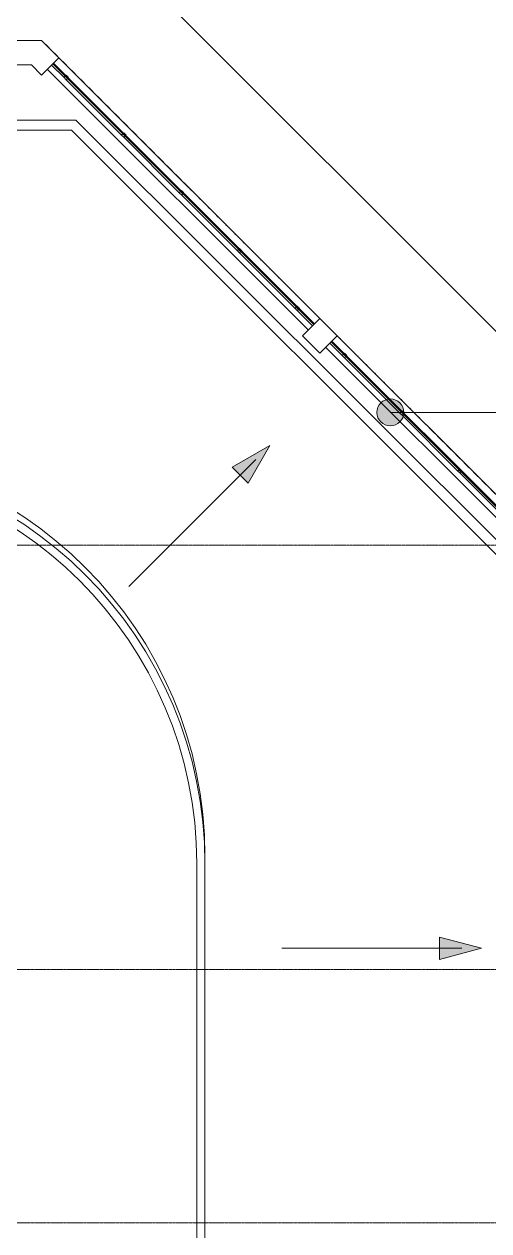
# Model space of a CAD drawing. Header units: millimetres. Extents: x -24439 to 198341, y -52871 to 149926.
# Drawn here: x 127589 to 133276, y 69837 to 84617 of the extents above; entities that cross this region are included whole.
import ezdxf

# ---------------------------------------------------------------- set-up
doc = ezdxf.new("R2010")
doc.units = ezdxf.units.MM
for name, pattern in [('Double dash', [41.999998, 12, -6, 6, -6, 6, -6]), ('Grid Line', [22.225, 12.7, -3.175, 3.175, -3.175]), ('NET VAN', [1.06, 0.53, -0.53])]:
    doc.linetypes.add(name, pattern=pattern)
for name, color, linetype, lineweight in [('A-ANNO-NOTE', 131, 'Continuous', 9), ('A-DETL-GENF-2', 9, 'NET VAN', 9), ('A-FLOR', 192, 'Continuous', 9), ('A-FLOR-HRAL', 11, 'Continuous', 9), ('A-WALL', 113, 'Continuous', 9), ('C-PROP-LINE', 91, 'Double dash', 18), ('G-IMPT-1', 9, 'Continuous', 9), ('S-COLS', 52, 'Continuous', 9), ('S-GRID-1', 1, 'Grid Line', 9)]:
    doc.layers.add(name, color=color, linetype=linetype, lineweight=lineweight)
pattern_1 = [(180, (609.6, 0), (-2e-15, 13), []), (90, (609.6, 0), (76, -5e-15), [])]

# ---------------------------------------------------------------- blocks, each defined once
blk = doc.blocks.new('NBS_CLDPhysicalSecuritySystems_MtlMeshPnlFncngSym_CLDModsecSecurusS3_InfillPanel - NBS_CLDPhysicalSecuritySystems_MtlMeshPnlFncngSym_CLDModsecSecurusS2_InfillPanel-2369448-TKCS_MB ĐỊNH VỊ CAO ĐỘ THIẾT KẾ')
at = {"layer": 'A-FLOR-HRAL'}
h = blk.add_hatch(dxfattribs=at)
h.set_pattern_fill('FP_7', color=256, style=0, pattern_type=2)
h.set_pattern_definition(pattern_1)
h.paths.add_polyline_path([(4517, -6), (4517, 6), (0, 6), (0, -6), (4411, -6)])
for p, q in [((0, 6), (4517, 6)), ((214, 11), (254, 11)), ((214, 6), (214, 11)), ((254, 6), (214, 6)), ((254, 11), (254, 6)), ((1214, 11), (1254, 11)), ((1214, 6), (1214, 11)), ((1254, 6), (1214, 6)), ((1254, 11), (1254, 6)), ((2214, 11), (2254, 11)), ((2214, 6), (2214, 11)), ((2254, 6), (2214, 6)), ((2254, 11), (2254, 6)), ((3214, 11), (3254, 11)), ((3214, 6), (3214, 11)), ((3254, 6), (3214, 6)), ((3254, 11), (3254, 6)), ((4214, 11), (4254, 11)), ((4214, 6), (4214, 11)), ((4254, 6), (4214, 6)), ((4254, 11), (4254, 6)), ((4517, -6), (0, -6)), ((0, -27), (218, -27)), ((214, -6), (254, -6)), ((214, -23), (214, -6)), ((250, -27), (218, -27)), ((250, -27), (1218, -27)), ((254, -6), (254, -23)), ((1214, -6), (1254, -6)), ((1214, -23), (1214, -6)), ((1250, -27), (1218, -27)), ((1250, -27), (2218, -27)), ((1254, -6), (1254, -23)), ((2214, -6), (2254, -6)), ((2214, -23), (2214, -6)), ((2250, -27), (2218, -27)), ((2250, -27), (3218, -27)), ((2254, -6), (2254, -23)), ((3214, -6), (3254, -6)), ((3214, -23), (3214, -6)), ((3250, -27), (3218, -27)), ((3250, -27), (4218, -27)), ((3254, -6), (3254, -23)), ((4214, -6), (4254, -6)), ((4214, -23), (4214, -6)), ((4250, -27), (4218, -27)), ((4250, -27), (4517, -27)), ((4254, -6), (4254, -23))]:
    blk.add_line(p, q, dxfattribs=at)
for centre, start, end in [((218, -23), 180, 270), ((250, -23), 270, 0), ((1218, -23), 180, 270), ((1250, -23), 270, 0), ((2218, -23), 180, 270), ((2250, -23), 270, 0), ((3218, -23), 180, 270), ((3250, -23), 270, 360), ((4218, -23), 180, 270), ((4250, -23), 270, 0)]:
    blk.add_arc(centre, 4, start, end, dxfattribs=at)
blk = doc.blocks.new('NBS_CLDPhysicalSecuritySystems_MtlMeshPnlFncngSym_CLDModsecSecurusS3_InfillPanel - NBS_CLDPhysicalSecuritySystems_MtlMeshPnlFncngSym_CLDModsecSecurusS2_InfillPanel-2369458-TKCS_MB ĐỊNH VỊ CAO ĐỘ THIẾT KẾ')
at = {"layer": 'A-FLOR-HRAL'}
h = blk.add_hatch(dxfattribs=at)
h.set_pattern_fill('FP_7', color=256, style=0, pattern_type=2)
h.set_pattern_definition(pattern_1)
h.paths.add_polyline_path([(4483, -6), (4483, 6), (0, 6), (0, -6), (4465, -6)])
for p, q in [((0, 6), (4483, 6)), ((214, 11), (254, 11)), ((214, 6), (214, 11)), ((254, 6), (214, 6)), ((254, 11), (254, 6)), ((1214, 11), (1254, 11)), ((1214, 6), (1214, 11)), ((1254, 6), (1214, 6)), ((1254, 11), (1254, 6)), ((2214, 11), (2254, 11)), ((2214, 6), (2214, 11)), ((2254, 6), (2214, 6)), ((2254, 11), (2254, 6)), ((3214, 11), (3254, 11)), ((3214, 6), (3214, 11)), ((3254, 6), (3214, 6)), ((3254, 11), (3254, 6)), ((4214, 11), (4254, 11)), ((4214, 6), (4214, 11)), ((4254, 6), (4214, 6)), ((4254, 11), (4254, 6)), ((4483, -6), (0, -6)), ((0, -27), (218, -27)), ((214, -6), (254, -6)), ((214, -23), (214, -6)), ((250, -27), (218, -27)), ((250, -27), (1218, -27)), ((254, -6), (254, -23)), ((1214, -6), (1254, -6)), ((1214, -23), (1214, -6)), ((1250, -27), (1218, -27)), ((1250, -27), (2218, -27)), ((1254, -6), (1254, -23)), ((2214, -6), (2254, -6)), ((2214, -23), (2214, -6)), ((2250, -27), (2218, -27)), ((2250, -27), (3218, -27)), ((2254, -6), (2254, -23)), ((3214, -6), (3254, -6)), ((3214, -23), (3214, -6)), ((3250, -27), (3218, -27)), ((3250, -27), (4218, -27)), ((3254, -6), (3254, -23)), ((4214, -6), (4254, -6)), ((4214, -23), (4214, -6)), ((4250, -27), (4218, -27)), ((4250, -27), (4483, -27)), ((4254, -6), (4254, -23))]:
    blk.add_line(p, q, dxfattribs=at)
for centre, start, end in [((218, -23), 180, 270), ((250, -23), 270, 0), ((1218, -23), 180, 270), ((1250, -23), 270, 0), ((2218, -23), 180, 270), ((2250, -23), 270, 0), ((3218, -23), 180, 270), ((3250, -23), 270, 360), ((4218, -23), 180, 270), ((4250, -23), 270, 0)]:
    blk.add_arc(centre, 4, start, end, dxfattribs=at)
blk = doc.blocks.new('Family - ___-1476882-TKCS_MB ĐỊNH VỊ CAO ĐỘ THIẾT KẾ')
at = {"layer": 'C-PROP-LINE'}
for p, q in [((33104, 84418), (127802, 84418)), ((127802, 84418), (134801, 77418))]:
    blk.add_line(p, q, dxfattribs=at)
blk = doc.blocks.new('NCV_TKCS_251209_TONG THE HIEN TRANG SAN DUONG - NCV_TKCS_HIEN TRANG_251209a_dwg-1612995-TKCS_MB ĐỊNH VỊ CAO ĐỘ THIẾT KẾ')
at = {"layer": 'G-IMPT-1', "flags": 128}
blk.add_lwpolyline([(563620038, 1144994014), (563599986, 1145060590), (563591265, 1145065274), (563500590, 1145037963), (563495906, 1145029242), (563515959, 1144962666)], close=True, dxfattribs=at)
blk = doc.blocks.new('NCV_TKCS_251209_TONG THE HIEN TRANG SAN DUONG - NCV_TKCS_251209_TONG THE HIEN TRANG SAN DUONG-1605292-TKCS_MB ĐỊNH VỊ CAO ĐỘ THIẾT KẾ')
at = {"rotation": 343.2379237072182}
blk.add_blockref('NCV_TKCS_251209_TONG THE HIEN TRANG SAN DUONG - NCV_TKCS_HIEN TRANG_251209a_dwg-1612995-TKCS_MB ĐỊNH VỊ CAO ĐỘ THIẾT KẾ', (-869777548, -933796959), dxfattribs=at)
blk = doc.blocks.new('MUI TEN_0_1 - Moc lat gach-1550040-TKCS_MB ĐỊNH VỊ CAO ĐỘ THIẾT KẾ')
at = {"layer": 'A-ANNO-NOTE'}
blk.add_hatch(color=256, dxfattribs=at).paths.add_polyline_path([(7.872, -1.448), (10.209, -2.074), (7.872, -2.701)])
for p, q in [((7.872, -1.448), (7.872, -2.701)), ((10.209, -2.074), (7.872, -1.448)), ((-0.901, -2.074), (9.099, -2.074)), ((7.872, -2.701), (10.209, -2.074))]:
    blk.add_line(p, q, dxfattribs=at)

msp = doc.modelspace()

# ---------------------------------------------------------------- hatches: boundary and pattern name
at = {"layer": 'A-ANNO-NOTE'}
h = msp.add_hatch(color=256, dxfattribs=at)
edge = h.paths.add_edge_path()
edge.add_arc((132069.9, 79860.8), 165, 0, 360)

# ---------------------------------------------------------------- linework, layer by layer
msp.add_line((132069.9, 79860.8), (133801.5, 79860.8), dxfattribs=at)
msp.add_circle((132069.9, 79860.8), 165, dxfattribs=at)
at = {"layer": 'A-FLOR'}
for p, q in [((128221.4, 83442.9), (86052.6, 83442.9)), ((133911.5, 77756.8), (128221.4, 83442.9)), ((86052.6, 83316.9), (128167.5, 83316.9)), ((128167.5, 83316.9), (133781.5, 77703)), ((129801.6, 74336.9), (129801.6, 74428.2))]:
    msp.add_line(p, q, dxfattribs=at)
for centre, radius in [((128779.3, 77336.3), 12000), ((124801.6, 74428.2), 5000)]:
    msp.add_arc(centre, radius, 360, 90, dxfattribs=at)
at = {"layer": 'A-WALL'}
for p, q in [((128013.8, 84206.1), (131207.5, 81012.3)), ((131066.1, 80870.9), (127872.3, 84064.7)), ((131419.6, 80800.2), (134589.5, 77630.4)), ((134448.1, 77488.9), (131278.2, 80658.8)), ((129701.6, 62086.3), (129701.6, 74336.9)), ((129801.6, 74336.9), (129801.6, 62086.3))]:
    msp.add_line(p, q, dxfattribs=at)
for radius in [5000, 4900]:
    msp.add_arc((124801.6, 74336.9), radius, 0, 90, dxfattribs=at)
at = {"layer": 'S-COLS'}
for p, q in [((127501.6, 84418.2), (127801.6, 84418.2)), ((127801.6, 84418.2), (128013.8, 84206.1)), ((127677.4, 84118.2), (127501.6, 84118.2)), ((127801.6, 83994), (127677.4, 84118.2)), ((128013.8, 84206.1), (127801.6, 83994)), ((130995.4, 80800.2), (131207.5, 81012.3)), ((131207.5, 81012.3), (131419.6, 80800.2)), ((131207.5, 80588.1), (130995.4, 80800.2)), ((131419.6, 80800.2), (131207.5, 80588.1))]:
    msp.add_line(p, q, dxfattribs=at)
at = {"layer": 'S-GRID-1'}
for p, q in [((131551.8, 78236.9), (29351.8, 78236.9)), ((137051.8, 78236.9), (131551.8, 78236.9)), ((131551.8, 73036.9), (29351.8, 73036.9)), ((137051.8, 73036.9), (131551.8, 73036.9)), ((131551.8, 69936.9), (29351.8, 69936.9)), ((137051.8, 69936.9), (131551.8, 69936.9))]:
    msp.add_line(p, q, dxfattribs=at)

# ---------------------------------------------------------------- block references
at = {"layer": 'A-ANNO-NOTE', "xscale": 220, "yscale": 220, "zscale": 220, "rotation": 44.99999999784088}
msp.add_blockref('MUI TEN_0_1 - Moc lat gach-1550040-TKCS_MB ĐỊNH VỊ CAO ĐỘ THIẾT KẾ', (128686.1, 78192.1), dxfattribs=at)
at = {"layer": 'A-ANNO-NOTE', "xscale": 220, "yscale": 220, "zscale": 220}
msp.add_blockref('MUI TEN_0_1 - Moc lat gach-1550040-TKCS_MB ĐỊNH VỊ CAO ĐỘ THIẾT KẾ', (130941.9, 73754.2), dxfattribs=at)
at = {"layer": 'A-DETL-GENF-2'}
msp.add_blockref('NCV_TKCS_251209_TONG THE HIEN TRANG SAN DUONG - NCV_TKCS_251209_TONG THE HIEN TRANG SAN DUONG-1605292-TKCS_MB ĐỊNH VỊ CAO ĐỘ THIẾT KẾ', (26103.5, 9888.2), dxfattribs=at)
at = {"layer": 'A-FLOR-HRAL', "rotation": 315.0000000000001}
for name, p in [('NBS_CLDPhysicalSecuritySystems_MtlMeshPnlFncngSym_CLDModsecSecurusS3_InfillPanel - NBS_CLDPhysicalSecuritySystems_MtlMeshPnlFncngSym_CLDModsecSecurusS2_InfillPanel-2369448-TKCS_MB ĐỊNH VỊ CAO ĐỘ THIẾT KẾ', (127943, 84135.4)), ('NBS_CLDPhysicalSecuritySystems_MtlMeshPnlFncngSym_CLDModsecSecurusS3_InfillPanel - NBS_CLDPhysicalSecuritySystems_MtlMeshPnlFncngSym_CLDModsecSecurusS2_InfillPanel-2369458-TKCS_MB ĐỊNH VỊ CAO ĐỘ THIẾT KẾ', (131348.9, 80729.5))]:
    msp.add_blockref(name, p, dxfattribs=at)
at = {"layer": 'C-PROP-LINE'}
msp.add_blockref('Family - ___-1476882-TKCS_MB ĐỊNH VỊ CAO ĐỘ THIẾT KẾ', (0, 0), dxfattribs=at)

doc.saveas('drawing.dxf')
